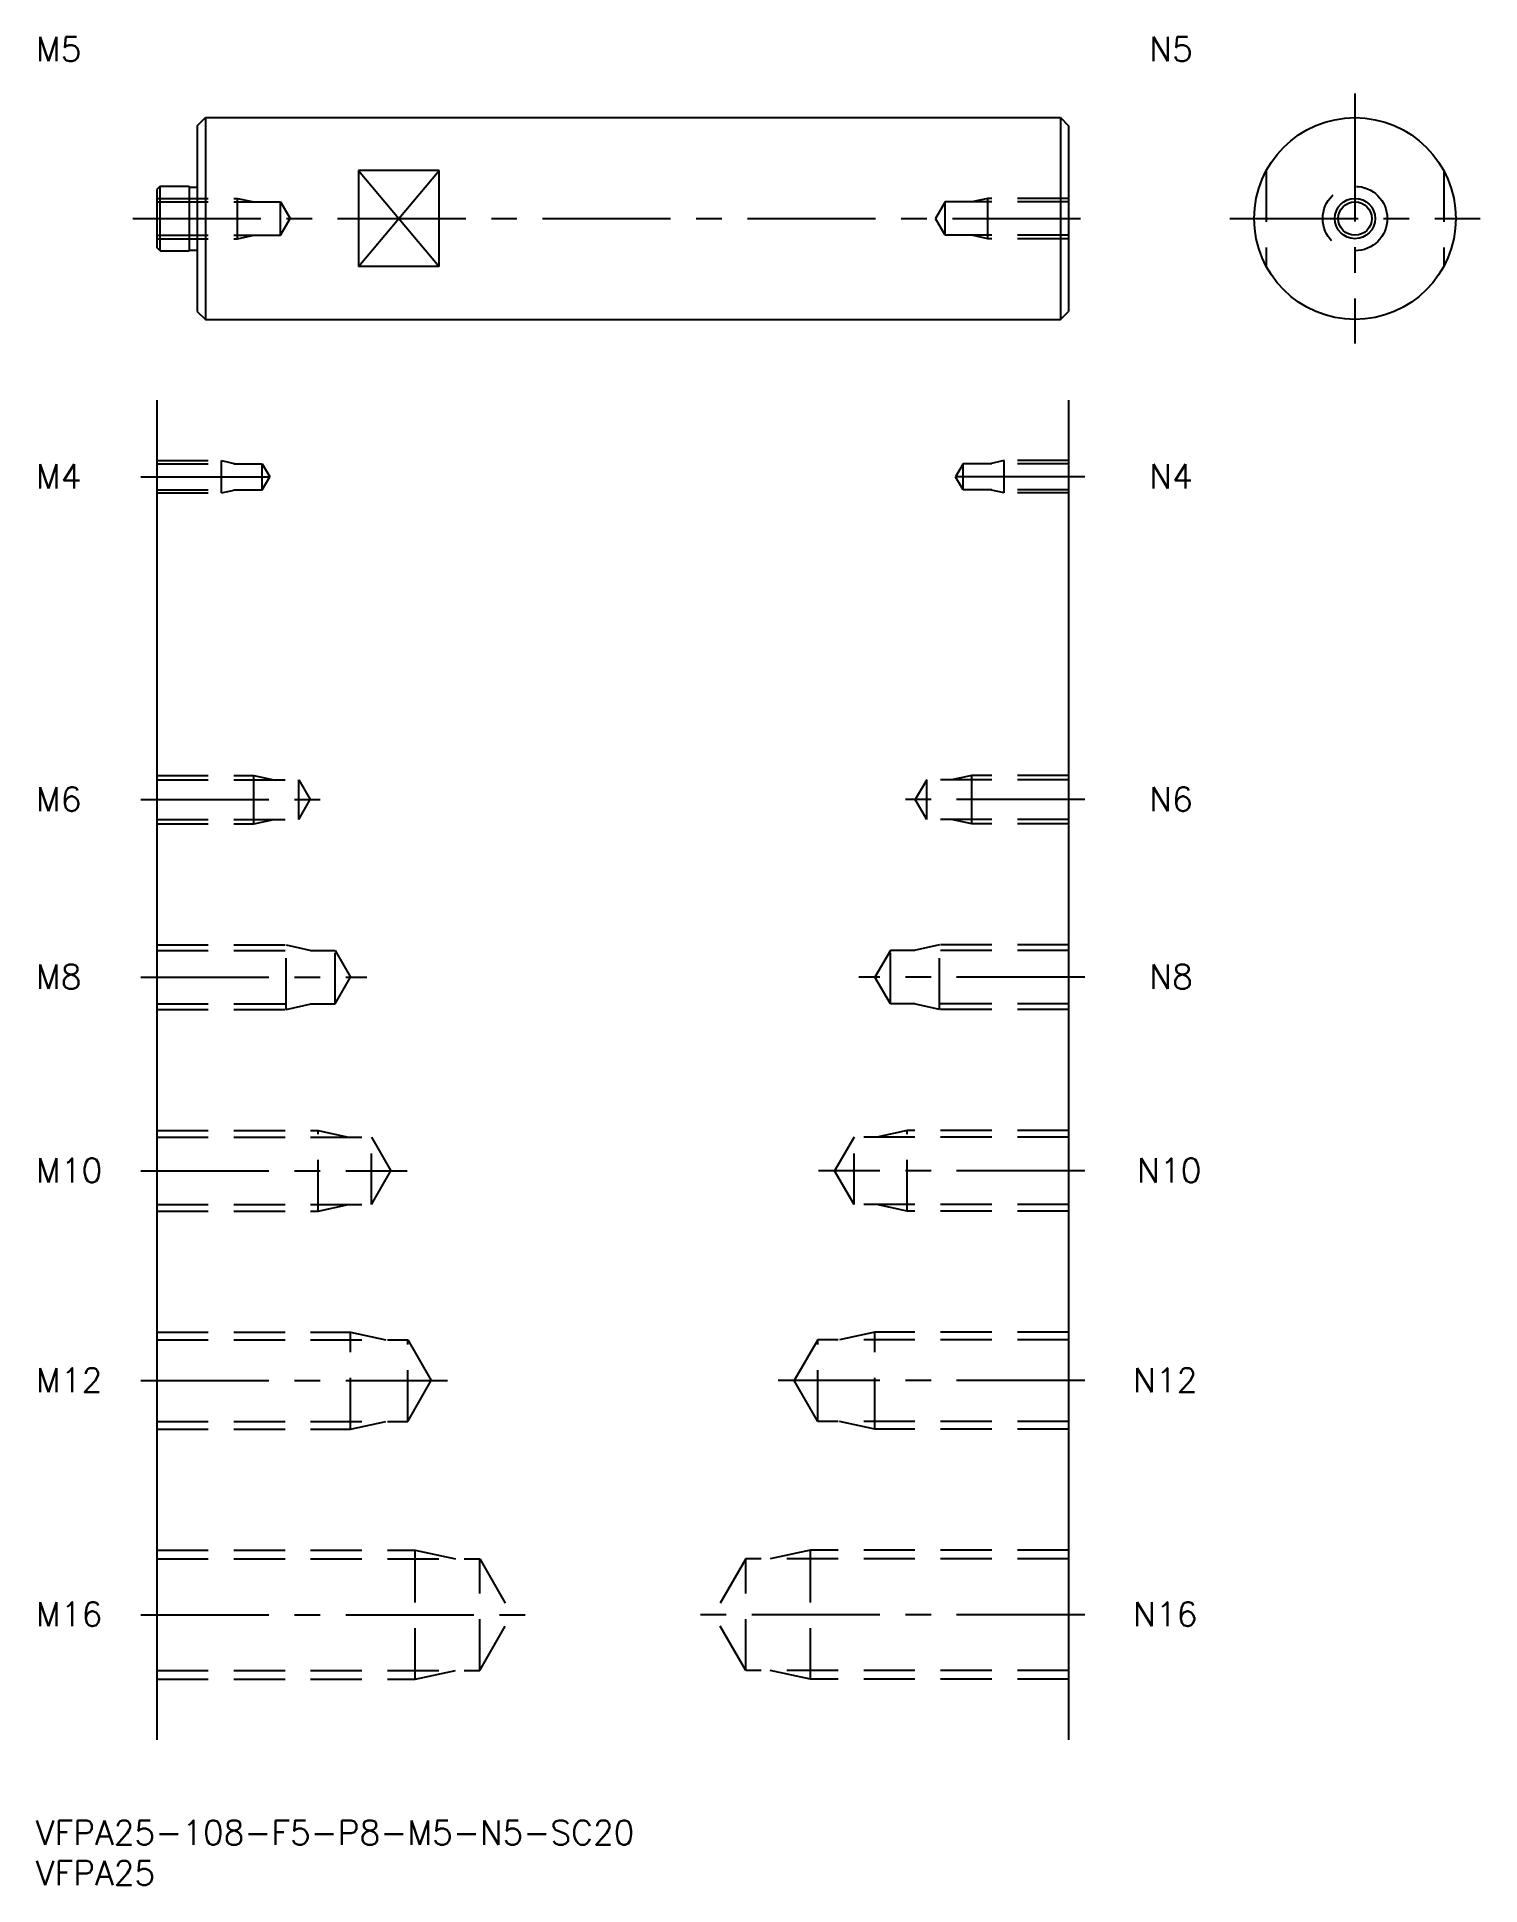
# Model space of a CAD drawing. Extents: x 0 to 179, y -8 to 221.
import ezdxf

# ---------------------------------------------------------------- set-up
doc = ezdxf.new("R2010")
doc.units = 0
doc.header["$LTSCALE"] = 0.5
doc.linetypes.add('CENTER', pattern=[50.8, 31.75, -6.35, 6.35, -6.35])
doc.linetypes.add('DASHED', pattern=[19.05, 12.7, -6.35])
for name, color, linetype in [('MSM_CENTER', 1, 'CENTER'), ('MSM_CONTINUOUS', 7, 'CONTINUOUS'), ('MSM_DASHED', 4, 'DASHED'), ('MSM_NARROW', 5, 'CONTINUOUS'), ('MSM_PART_NUMBER', 7, 'CONTINUOUS')]:
    doc.layers.add(name, color=color, linetype=linetype)
doc.styles.get("Standard").update_dxf_attribs({"font": 'txt.shx', "height": 3, "bigfont": 'bigfont.shx'})

# ---------------------------------------------------------------- blocks, each defined once
blk = doc.blocks.new('*U4')
at = {"layer": 'MSM_PART_NUMBER'}
blk.add_text('VFPA25-108-F5-P8-M5-N5-SC20', height=3, dxfattribs=at).set_placement((0, -3))
blk = doc.blocks.new('*U5')
at = {"layer": 'MSM_PART_NUMBER'}
blk.add_text('VFPA25', height=3, dxfattribs=at).set_placement((0, -8))
blk = doc.blocks.new('*U6')
at = {"layer": 'MSM_PART_NUMBER'}
blk.add_text('M16', height=3, dxfattribs=at).set_placement((0, 24.06))
blk = doc.blocks.new('*U7')
at = {"layer": 'MSM_PART_NUMBER'}
blk.add_text('M12', height=3, dxfattribs=at).set_placement((0, 53.06))
blk = doc.blocks.new('*U8')
at = {"layer": 'MSM_PART_NUMBER'}
blk.add_text('M10', height=3, dxfattribs=at).set_placement((0, 79.06))
blk = doc.blocks.new('*U9')
at = {"layer": 'MSM_PART_NUMBER'}
blk.add_text('M8', height=3, dxfattribs=at).set_placement((0, 103.06))
blk = doc.blocks.new('*U10')
at = {"layer": 'MSM_PART_NUMBER'}
blk.add_text('M6', height=3, dxfattribs=at).set_placement((0, 125.06))
blk = doc.blocks.new('*U11')
at = {"layer": 'MSM_PART_NUMBER'}
blk.add_text('M4', height=3, dxfattribs=at).set_placement((0, 165.06))
blk = doc.blocks.new('*U12')
at = {"layer": 'MSM_PART_NUMBER'}
blk.add_text('M5', height=3, dxfattribs=at).set_placement((0, 218))
blk = doc.blocks.new('*U13')
at = {"layer": 'MSM_PART_NUMBER'}
blk.add_text('N16', height=3, dxfattribs=at).set_placement((136, 24.06))
blk = doc.blocks.new('*U14')
at = {"layer": 'MSM_PART_NUMBER'}
blk.add_text('N12', height=3, dxfattribs=at).set_placement((136, 53.06))
blk = doc.blocks.new('*U15')
at = {"layer": 'MSM_PART_NUMBER'}
blk.add_text('N10', height=3, dxfattribs=at).set_placement((136.5, 79.06))
blk = doc.blocks.new('*U16')
at = {"layer": 'MSM_PART_NUMBER'}
blk.add_text('N8', height=3, dxfattribs=at).set_placement((138, 103.06))
blk = doc.blocks.new('*U17')
at = {"layer": 'MSM_PART_NUMBER'}
blk.add_text('N6', height=3, dxfattribs=at).set_placement((138, 125.06))
blk = doc.blocks.new('*U18')
at = {"layer": 'MSM_PART_NUMBER'}
blk.add_text('N4', height=3, dxfattribs=at).set_placement((138, 165.06))
blk = doc.blocks.new('*U19')
at = {"layer": 'MSM_PART_NUMBER'}
blk.add_text('N5', height=3, dxfattribs=at).set_placement((138, 218))

msp = doc.modelspace()

# ---------------------------------------------------------------- linework, layer by layer
at = {"layer": 'MSM_CENTER'}
for p, q in [((163.5, 214), (163.5, 183)), ((12, 198.5), (131, 198.5)), ((148, 198.5), (179, 198.5)), ((13, 166.5), (31, 166.5)), ((130, 166.5), (112, 166.5)), ((13, 126.5), (36, 126.5)), ((130, 126.5), (107, 126.5)), ((13, 104.5), (41, 104.5)), ((130, 104.5), (102, 104.5)), ((13, 80.5), (46, 80.5)), ((130, 80.5), (97, 80.5)), ((13, 54.5), (51, 54.5)), ((130, 54.5), (92, 54.5)), ((13, 25.5), (61, 25.5)), ((130, 25.5), (82, 25.5))]:
    msp.add_line(p, q, dxfattribs=at)
at = {"layer": 'MSM_CONTINUOUS'}
for p, q in [((20, 210), (21, 211)), ((21, 211), (127, 211)), ((21, 211), (21, 186)), ((127, 211), (127, 186)), ((127, 211), (128, 210)), ((20, 210), (20, 187)), ((128, 210), (128, 187)), ((40, 204.44), (40, 192.56)), ((50, 204.44), (40, 204.44)), ((50, 192.56), (50, 204.44)), ((15.4, 202.5), (15, 202.1)), ((15, 202.1), (15, 194.9)), ((15.4, 202.5), (19, 202.5)), ((15.4, 194.5), (15.4, 202.5)), ((19, 202.5), (19, 194.5)), ((19, 202.4), (20, 202.4)), ((15.4, 194.5), (15, 194.9)), ((15.4, 194.5), (19, 194.5)), ((19, 194.6), (20, 194.6)), ((50, 192.56), (40, 192.56)), ((20, 187), (21, 186)), ((21, 186), (127, 186)), ((127, 186), (128, 187)), ((15, 176), (15, 10)), ((128, 176), (128, 10))]:
    msp.add_line(p, q, dxfattribs=at)
for radius in [12.5, 2.07]:
    msp.add_circle((163.5, 198.5), radius, dxfattribs=at)
at = {"layer": 'MSM_DASHED'}
for p, q in [((152.5, 204.44), (152.5, 192.56)), ((174.5, 204.44), (174.5, 192.56)), ((15, 201), (25, 201)), ((15, 200.57), (30.31, 200.57)), ((25, 196), (25, 201)), ((25, 201), (27, 200.57)), ((30.31, 196.43), (30.31, 200.57)), ((30.31, 200.57), (31.5, 198.5)), ((112.69, 200.57), (111.5, 198.5)), ((128, 200.57), (112.69, 200.57)), ((112.69, 196.43), (112.69, 200.57)), ((118, 201), (116, 200.57)), ((128, 201), (118, 201)), ((118, 196), (118, 201)), ((30.31, 196.43), (31.5, 198.5)), ((112.69, 196.43), (111.5, 198.5)), ((15, 196.43), (30.31, 196.43)), ((15, 196), (25, 196)), ((25, 196), (27, 196.43)), ((128, 196.43), (112.69, 196.43)), ((118, 196), (116, 196.43)), ((128, 196), (118, 196)), ((15, 168.5), (23, 168.5)), ((15, 168.12), (28.06, 168.12)), ((23, 164.5), (23, 168.5)), ((23, 168.5), (24.75, 168.12)), ((28.06, 164.88), (28.06, 168.12)), ((28.06, 168.12), (29, 166.5)), ((114.94, 168.12), (114, 166.5)), ((128, 168.12), (114.94, 168.12)), ((114.94, 164.88), (114.94, 168.12)), ((120, 168.5), (118.25, 168.12)), ((128, 168.5), (120, 168.5)), ((120, 164.5), (120, 168.5)), ((28.06, 164.88), (29, 166.5)), ((114.94, 164.88), (114, 166.5)), ((15, 164.88), (28.06, 164.88)), ((15, 164.5), (23, 164.5)), ((23, 164.5), (24.75, 164.88)), ((128, 164.88), (114.94, 164.88)), ((120, 164.5), (118.25, 164.88)), ((128, 164.5), (120, 164.5)), ((15, 129.5), (27, 129.5)), ((15, 128.96), (32.58, 128.96)), ((27, 123.5), (27, 129.5)), ((27, 129.5), (29.5, 128.96)), ((32.58, 124.04), (32.58, 128.96)), ((32.58, 128.96), (34, 126.5)), ((110.42, 128.96), (109, 126.5)), ((128, 128.96), (110.42, 128.96)), ((110.42, 124.04), (110.42, 128.96)), ((116, 129.5), (113.5, 128.96)), ((128, 129.5), (116, 129.5)), ((116, 123.5), (116, 129.5)), ((32.58, 124.04), (34, 126.5)), ((110.42, 124.04), (109, 126.5)), ((15, 124.04), (32.58, 124.04)), ((27, 123.5), (29.5, 124.04)), ((128, 124.04), (110.42, 124.04)), ((116, 123.5), (113.5, 124.04)), ((15, 123.5), (27, 123.5)), ((128, 123.5), (116, 123.5)), ((15, 108.5), (31, 108.5)), ((15, 107.82), (37.08, 107.82)), ((31, 100.5), (31, 108.5)), ((31, 108.5), (34.12, 107.82)), ((37.08, 101.18), (37.08, 107.82)), ((37.08, 107.82), (39, 104.5)), ((105.92, 107.82), (104, 104.5)), ((105.92, 101.18), (105.92, 107.82)), ((128, 107.82), (105.92, 107.82)), ((112, 108.5), (108.87, 107.82)), ((112, 100.5), (112, 108.5)), ((128, 108.5), (112, 108.5)), ((37.08, 101.18), (39, 104.5)), ((105.92, 101.18), (104, 104.5)), ((15, 101.18), (37.08, 101.18)), ((31, 100.5), (34.12, 101.18)), ((128, 101.18), (105.92, 101.18)), ((112, 100.5), (108.87, 101.18)), ((15, 100.5), (31, 100.5)), ((128, 100.5), (112, 100.5)), ((15, 85.5), (35, 85.5)), ((35, 75.5), (35, 85.5)), ((35, 85.5), (38.75, 84.69)), ((108, 85.5), (104.25, 84.69)), ((108, 75.5), (108, 85.5)), ((128, 85.5), (108, 85.5)), ((15, 84.69), (41.58, 84.69)), ((41.58, 76.31), (41.58, 84.69)), ((41.58, 84.69), (44, 80.5)), ((101.42, 84.69), (99, 80.5)), ((101.42, 76.31), (101.42, 84.69)), ((128, 84.69), (101.42, 84.69)), ((41.58, 76.31), (44, 80.5)), ((101.42, 76.31), (99, 80.5)), ((15, 76.31), (41.58, 76.31)), ((35, 75.5), (38.75, 76.31)), ((128, 76.31), (101.42, 76.31)), ((108, 75.5), (104.25, 76.31)), ((15, 75.5), (35, 75.5)), ((128, 75.5), (108, 75.5)), ((15, 60.5), (39, 60.5)), ((15, 59.55), (46.08, 59.55)), ((39, 48.5), (39, 60.5)), ((39, 60.5), (43.38, 59.55)), ((46.08, 49.45), (46.08, 59.55)), ((46.08, 59.55), (49, 54.5)), ((96.92, 59.55), (94, 54.5)), ((96.92, 49.45), (96.92, 59.55)), ((128, 59.55), (96.92, 59.55)), ((104, 60.5), (99.62, 59.55)), ((104, 48.5), (104, 60.5)), ((128, 60.5), (104, 60.5)), ((46.08, 49.45), (49, 54.5)), ((96.92, 49.45), (94, 54.5)), ((15, 49.45), (46.08, 49.45)), ((15, 48.5), (39, 48.5)), ((39, 48.5), (43.38, 49.45)), ((128, 49.45), (96.92, 49.45)), ((104, 48.5), (99.62, 49.45)), ((128, 48.5), (104, 48.5)), ((15, 33.5), (47, 33.5)), ((15, 32.42), (55.01, 32.42)), ((47, 17.5), (47, 33.5)), ((47, 33.5), (52, 32.42)), ((55.01, 18.58), (55.01, 32.42)), ((55.01, 32.42), (59, 25.5)), ((87.99, 32.42), (84, 25.5)), ((87.99, 18.58), (87.99, 32.42)), ((128, 32.42), (87.99, 32.42)), ((96, 33.5), (91, 32.42)), ((96, 17.5), (96, 33.5)), ((128, 33.5), (96, 33.5)), ((55.01, 18.58), (59, 25.5)), ((87.99, 18.58), (84, 25.5)), ((15, 18.58), (55.01, 18.58)), ((47, 17.5), (52, 18.58)), ((128, 18.58), (87.99, 18.58)), ((96, 17.5), (91, 18.58)), ((15, 17.5), (47, 17.5)), ((128, 17.5), (96, 17.5))]:
    msp.add_line(p, q, dxfattribs=at)
msp.add_circle((163.5, 198.5), 4, dxfattribs=at)
at = {"layer": 'MSM_NARROW'}
for p, q in [((40, 204.44), (50, 192.56)), ((40, 192.56), (50, 204.44))]:
    msp.add_line(p, q, dxfattribs=at)
msp.add_circle((163.5, 198.5), 2.5, dxfattribs=at)

# ---------------------------------------------------------------- block references
at = {"layer": 'MSM_PART_NUMBER'}
for name in ['*U12', '*U19', '*U11', '*U18', '*U10', '*U17', '*U9', '*U16', '*U8', '*U15', '*U7', '*U14', '*U6', '*U13', '*U4', '*U5']:
    msp.add_blockref(name, (0, 0), dxfattribs=at)

doc.saveas('drawing.dxf')
